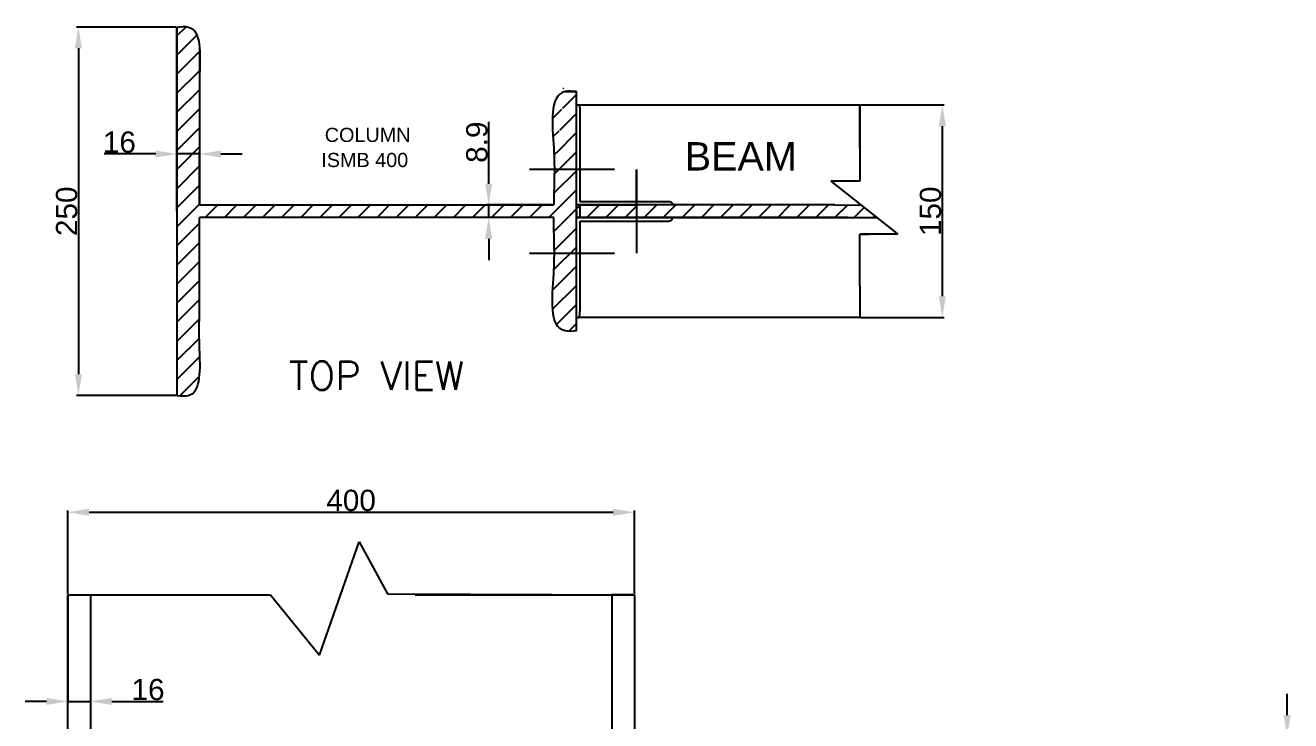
# Model space of a CAD drawing. Header units: inches. Extents: x 1072 to 2414, y 362 to 1695.
# Drawn here: x 1072 to 1966, y 1204 to 1695 of the extents above; entities that cross this region are included whole.
import ezdxf

# ---------------------------------------------------------------- set-up
doc = ezdxf.new("R2010")
doc.units = ezdxf.units.IN
doc.header["$MEASUREMENT"] = 0
doc.linetypes.add('ACAD_ISO03W100', pattern=[30, 12, -18])
doc.styles.add('romans', font='romans.shx')
doc.styles.get("Standard").update_dxf_attribs({"font": 'arial.ttf'})
doc.dimstyles.new('ISO-25', dxfattribs={"dimtxt": 15, "dimasz": 15, "dimexe": 1.25, "dimexo": 0.625, "dimtad": 1, "dimdec": 4, "dimtxsty": 'Standard', "dimcen": 2.5, "dimadec": 0, "dimazin": 0, "dimtfac": 1, "dimtdec": 4, "dimtmove": 0, "dimatfit": 3, "dimfxl": 1, "dimarcsym": 0})

# ---------------------------------------------------------------- blocks, each defined once
blk = doc.blocks.new('*D63')
at = {"color": 0, "lineweight": -2, "transparency": 16777216}
for p, q in [((1399.591309482315, 1583.096123022334), (1399.591309482315, 1626.706286733112)), ((1444.879412475139, 1568.096123022334), (1398.341309482315, 1568.096123022334)), ((1399.591309482315, 1559.196123022334), (1399.591309482315, 1568.096123022334)), ((1444.879412475139, 1559.196123022334), (1398.341309482315, 1559.196123022334)), ((1399.591309482315, 1544.196123022334), (1399.591309482316, 1529.196123022334))]:
    blk.add_line(p, q, dxfattribs=at)
at = {"color": 0, "transparency": 16777216}
for points in [[(1397.091309482315, 1583.096123022334), (1402.091309482315, 1583.096123022334), (1399.591309482315, 1568.096123022334)], [(1397.091309482315, 1544.196123022334), (1402.091309482315, 1544.196123022334), (1399.591309482315, 1559.196123022334)]]:
    blk.add_solid(points, dxfattribs=at)
at = {"layer": 'Defpoints', "color": 0, "transparency": 16777216}
for p in [(1399.591309482315, 1568.096123022334), (1445.504412475139, 1568.096123022334), (1445.504412475139, 1559.196123022334)]:
    blk.add_point(p, dxfattribs=at)
at = {"color": 0, "transparency": 16777216, "insert": (1391.30771466649, 1612.401204877722), "char_height": 15, "attachment_point": 5, "rotation": 90}
blk.add_mtext('8.9', dxfattribs=at)
blk = doc.blocks.new('*D64')
at = {"color": 0, "lineweight": -2, "transparency": 16777216}
for p, q in [((1164.504412475139, 1604.074266560586), (1128.189610292329, 1604.074266560586)), ((1179.504412475139, 1568.721123022333), (1179.504412475139, 1605.324266560586)), ((1195.504412475139, 1604.074266560586), (1179.504412475139, 1604.074266560586)), ((1195.504412475139, 1568.721123022333), (1195.504412475139, 1605.324266560586)), ((1210.504412475139, 1604.074266560586), (1225.504412475139, 1604.074266560586))]:
    blk.add_line(p, q, dxfattribs=at)
at = {"color": 0, "transparency": 16777216}
for points in [[(1164.504412475139, 1606.574266560586), (1164.504412475139, 1601.574266560586), (1179.504412475139, 1604.074266560586)], [(1210.504412475139, 1606.574266560586), (1210.504412475139, 1601.574266560586), (1195.504412475139, 1604.074266560586)]]:
    blk.add_solid(points, dxfattribs=at)
at = {"layer": 'Defpoints', "color": 0, "transparency": 16777216}
for p in [(1179.504412475139, 1604.074266560586), (1179.504412475139, 1568.096123022333), (1195.504412475139, 1568.096123022333)]:
    blk.add_point(p, dxfattribs=at)
at = {"color": 0, "transparency": 16777216, "insert": (1138.847011383734, 1612.357861376411), "char_height": 15, "attachment_point": 5}
blk.add_mtext('16', dxfattribs=at)
blk = doc.blocks.new('*D65')
at = {"color": 0, "lineweight": -2, "transparency": 16777216}
for p, q in [((1662.12941247514, 1638.646123022334), (1721.088176454134, 1638.646123022334)), ((1719.838176454134, 1623.646123022334), (1719.838176454135, 1503.646123022334)), ((1662.12941247514, 1488.646123022334), (1721.088176454135, 1488.646123022334))]:
    blk.add_line(p, q, dxfattribs=at)
at = {"color": 0, "transparency": 16777216}
for points in [[(1717.338176454134, 1623.646123022334), (1722.338176454134, 1623.646123022334), (1719.838176454134, 1638.646123022334)], [(1717.338176454135, 1503.646123022334), (1722.338176454135, 1503.646123022334), (1719.838176454135, 1488.646123022334)]]:
    blk.add_solid(points, dxfattribs=at)
at = {"layer": 'Defpoints', "color": 0, "transparency": 16777216}
for p in [(1661.50441247514, 1638.646123022334), (1661.50441247514, 1488.646123022334), (1719.838176454135, 1488.646123022334)]:
    blk.add_point(p, dxfattribs=at)
at = {"color": 0, "transparency": 16777216, "insert": (1711.554581638309, 1563.646123022333), "char_height": 15, "attachment_point": 5, "rotation": 90}
blk.add_mtext('150', dxfattribs=at)
blk = doc.blocks.new('*D43')
at = {"color": 0, "lineweight": -2, "transparency": 16777216}
for p, q in [((1178.87941247514, 1693.646123022334), (1108.685405865864, 1693.646123022334)), ((1109.935405865864, 1678.646123022334), (1109.935405865864, 1448.646123022334)), ((1178.87941247514, 1433.646123022334), (1108.685405865864, 1433.646123022334))]:
    blk.add_line(p, q, dxfattribs=at)
at = {"color": 0, "transparency": 16777216}
for points in [[(1107.435405865864, 1678.646123022334), (1112.435405865864, 1678.646123022334), (1109.935405865864, 1693.646123022334)], [(1107.435405865864, 1448.646123022334), (1112.435405865864, 1448.646123022334), (1109.935405865864, 1433.646123022334)]]:
    blk.add_solid(points, dxfattribs=at)
at = {"layer": 'Defpoints', "color": 0, "transparency": 16777216}
for p in [(1179.50441247514, 1693.646123022334), (1109.935405865864, 1433.646123022334), (1179.50441247514, 1433.646123022334)]:
    blk.add_point(p, dxfattribs=at)
at = {"color": 0, "transparency": 16777216, "insert": (1101.651811050039, 1563.646123022334), "char_height": 15, "attachment_point": 5, "rotation": 90}
blk.add_mtext('250', dxfattribs=at)
blk = doc.blocks.new('*D44')
at = {"color": 0, "lineweight": -2, "transparency": 16777216}
for p, q in [((1102.435405865863, 1293.720355612271), (1102.435405865863, 1352.513686736372)), ((1117.435405865863, 1351.263686736372), (1487.435405865863, 1351.263686736372)), ((1502.435405865863, 1293.720355612271), (1502.435405865863, 1352.513686736372))]:
    blk.add_line(p, q, dxfattribs=at)
at = {"color": 0, "transparency": 16777216}
for points in [[(1117.435405865863, 1353.763686736372), (1117.435405865863, 1348.763686736372), (1102.435405865863, 1351.263686736372)], [(1487.435405865863, 1353.763686736372), (1487.435405865863, 1348.763686736372), (1502.435405865863, 1351.263686736372)]]:
    blk.add_solid(points, dxfattribs=at)
at = {"layer": 'Defpoints', "color": 0, "transparency": 16777216}
for p in [(1502.435405865863, 1351.263686736372), (1102.435405865863, 1293.095355612271), (1502.435405865863, 1293.095355612271)]:
    blk.add_point(p, dxfattribs=at)
at = {"color": 0, "transparency": 16777216, "insert": (1302.435405865863, 1359.547281552198), "char_height": 15, "attachment_point": 5}
blk.add_mtext('400', dxfattribs=at)
blk = doc.blocks.new('*D45')
at = {"color": 0, "lineweight": -2, "transparency": 16777216}
for p, q in [((1102.435405865863, 1292.470355612271), (1102.435405865863, 1216.551992708008)), ((1118.435405865863, 1292.470355612271), (1118.435405865863, 1216.551992708008)), ((1087.435405865863, 1217.801992708008), (1072.435405865863, 1217.801992708008)), ((1102.435405865863, 1217.801992708008), (1118.435405865863, 1217.801992708008)), ((1133.435405865863, 1217.801992708008), (1169.750208048673, 1217.801992708008))]:
    blk.add_line(p, q, dxfattribs=at)
at = {"color": 0, "transparency": 16777216}
for points in [[(1087.435405865863, 1220.301992708008), (1087.435405865863, 1215.301992708008), (1102.435405865863, 1217.801992708008)], [(1133.435405865863, 1220.301992708008), (1133.435405865863, 1215.301992708008), (1118.435405865863, 1217.801992708008)]]:
    blk.add_solid(points, dxfattribs=at)
at = {"layer": 'Defpoints', "color": 0, "transparency": 16777216}
for p in [(1102.435405865863, 1293.095355612271), (1118.435405865863, 1293.095355612271), (1118.435405865863, 1217.801992708008)]:
    blk.add_point(p, dxfattribs=at)
at = {"color": 0, "transparency": 16777216, "insert": (1159.092806957268, 1226.085587523834), "char_height": 15, "attachment_point": 5}
blk.add_mtext('16', dxfattribs=at)
blk = doc.blocks.new('*D47')
at = {"color": 0, "lineweight": -2, "transparency": 16777216}
for p, q in [((1963.297332038314, 1208.095355612271), (1963.297332038314, 1223.095355612271)), ((1903.060405865864, 1193.095355612271), (1964.547332038314, 1193.095355612271)), ((1963.297332038314, 1193.095355612271), (1963.297332038314, 1183.695355612271)), ((1903.060405865864, 1183.695355612271), (1964.547332038314, 1183.695355612271)), ((1963.297332038314, 1168.695355612271), (1963.297332038314, 1125.197743061112))]:
    blk.add_line(p, q, dxfattribs=at)
at = {"color": 0, "transparency": 16777216}
for points in [[(1960.797332038314, 1208.095355612271), (1965.797332038314, 1208.095355612271), (1963.297332038314, 1193.095355612271)], [(1960.797332038314, 1168.695355612271), (1965.797332038314, 1168.695355612271), (1963.297332038314, 1183.695355612271)]]:
    blk.add_solid(points, dxfattribs=at)
at = {"layer": 'Defpoints', "color": 0, "transparency": 16777216}
for p in [(1902.435405865864, 1193.095355612271), (1902.435405865864, 1183.695355612271), (1963.297332038314, 1183.695355612271)]:
    blk.add_point(p, dxfattribs=at)
at = {"color": 0, "transparency": 16777216, "insert": (1955.013737222488, 1139.44654933669), "char_height": 15, "attachment_point": 5, "rotation": 90}
blk.add_mtext('9.4', dxfattribs=at)

msp = doc.modelspace()

# ---------------------------------------------------------------- hatches: boundary and pattern name
h = msp.add_hatch()
h.set_pattern_fill('ANSI31', color=256, scale=3)
h.set_pattern_definition([(45, (773.7620642780521, 190.5152454722426), (-6.735192090801865, 6.735192090801865), [])])
edge = h.paths.add_edge_path()
edge.add_line((1461.504412475139, 1593.096123022333), (1445.940505114349, 1593.096123022333))
edge.add_spline(control_points=[(1445.940505114349, 1593.096123022335), (1445.950209877408, 1584.330039500082), (1445.573866514525, 1576.641298484392), (1445.504412475139, 1568.096123022333)], knot_values=[62.57515463807025, 62.57515463807025, 62.57515463807025, 62.57515463807025, 88.79215610874228, 88.79215610874228, 88.79215610874228, 88.79215610874228], degree=3, periodic=0)
edge.add_line((1445.504412475139, 1568.096123022333), (1195.504412475139, 1568.096123022333))
edge.add_line((1195.504412475139, 1568.096123022333), (1195.504412475139, 1628.096123022333))
edge.add_spline(control_points=[(1195.504412475139, 1628.096123022333), (1195.453292529581, 1638.759689837619), (1194.970005593448, 1652.11990938876), (1195.994766556827, 1673.19245650139), (1195.504412475139, 1678.910139889132)], knot_values=[27.01681821690261, 27.01681821690261, 27.01681821690261, 27.01681821690261, 59.79181821690259, 74.51222906523293, 74.51222906523293, 74.51222906523293, 74.51222906523293], degree=3, periodic=0)
edge.add_spline(control_points=[(1195.504412475139, 1678.910139889132), (1194.870940044957, 1686.296628400002), (1192.055298355785, 1694.861889456584), (1182.37180854817, 1693.92387902557), (1179.504412475139, 1693.646123022333)], knot_values=[0, 0, 0, 0, 19.0168182169026, 27.0168182169026, 27.0168182169026, 27.0168182169026, 27.0168182169026], degree=3, periodic=0)
edge.add_line((1179.504412475139, 1693.646123022333), (1179.504412475139, 1433.646123022333))
edge.add_spline(control_points=[(1179.504412475139, 1433.646123022333), (1182.371186331955, 1433.371549103209), (1197.327585974471, 1431.939054783481), (1194.857542785833, 1469.40854477118), (1195.290878929419, 1489.363157731902), (1195.504412475139, 1499.196123022333)], knot_values=[0, 0, 0, 0, 8, 41.73722906523283, 74.51222906523293, 74.51222906523293, 74.51222906523293, 74.51222906523293], degree=3, periodic=0)
edge.add_line((1195.504412475139, 1499.196123022333), (1195.504412475139, 1559.196123022333))
edge.add_line((1195.504412475139, 1559.196123022333), (1245.504412475139, 1559.196123022333))
edge.add_line((1245.504412475139, 1559.196123022333), (1445.504412475139, 1559.196123022333))
edge.add_spline(control_points=[(1445.504412475139, 1559.196123022333), (1445.573866514527, 1550.650947560274), (1445.950209877409, 1542.962206544584), (1445.94050511435, 1534.196123022331)], knot_values=[62.57515463807007, 62.57515463807007, 62.57515463807007, 62.57515463807023, 88.79215610874243, 88.79215610874243, 88.79215610874243, 88.79215610874243], degree=3, periodic=0)
edge.add_line((1445.94050511435, 1534.196123022333), (1461.504412475139, 1534.196123022333))
edge.add_line((1461.504412475139, 1534.196123022333), (1461.504412475139, 1593.096123022333))
edge = h.paths.add_edge_path(flags=17)
edge.add_line((1461.504412475139, 1638.646123022333), (1461.504412475139, 1648.096123022333))
edge.add_line((1461.504412475139, 1648.096123022333), (1453.504412475139, 1648.096123022333))
edge.add_spline(control_points=[(1453.504412475139, 1648.096123022334), (1441.798517392098, 1645.632915984994), (1445.492713210082, 1617.131824627239), (1445.935403053569, 1597.704694160055), (1445.940505114349, 1593.096123022342)], knot_values=[7.999999999999388, 7.999999999999388, 7.999999999999388, 8, 48.79215610874228, 62.57515463806369, 62.57515463806369, 62.57515463806369, 62.57515463806369], degree=3, periodic=0)
edge.add_line((1445.940505114349, 1593.096123022333), (1461.504412475139, 1593.096123022333))
edge.add_line((1461.504412475139, 1593.096123022333), (1461.504412475139, 1638.646123022333))
edge = h.paths.add_edge_path(flags=17)
edge.add_line((1461.504412475139, 1534.196123022333), (1445.94050511435, 1534.196123022333))
edge.add_spline(control_points=[(1445.94050511435, 1534.196123022325), (1445.93540305357, 1529.587551884612), (1445.492713210081, 1510.160421417428), (1441.256996864308, 1477.481444859455), (1458.652269926149, 1478.954585700229), (1461.504412475139, 1479.196123022333)], knot_values=[0, 0, 0, 0, 13.7829985293215, 54.57515463806378, 62.57515463806378, 62.57515463806378, 62.57515463806378, 62.57515463806378], degree=3, periodic=0)
edge.add_line((1461.504412475139, 1479.196123022333), (1461.504412475139, 1534.196123022333))
h.paths.add_polyline_path([(1662.535500073117, 1568.008236078683), (1643.974835171931, 1568.096123022333), (1504.004412475139, 1568.096123022333), (1504.004412475139, 1559.196123022333), (1652.874835171931, 1559.196123022333), (1673.654113610015, 1559.183643704816)])
h.paths.add_polyline_path([(1504.004412475139, 1568.096123022333), (1464.004412475139, 1568.096123022333), (1464.004412475139, 1559.196123022333), (1504.004412475139, 1559.196123022333)])
h.paths.add_polyline_path([(1464.004412475139, 1568.096123022333), (1461.504412475139, 1568.096123022333), (1461.504412475139, 1559.196123022333), (1464.004412475139, 1559.196123022333)])

# ---------------------------------------------------------------- linework, layer by layer
for p, q in [((1179.504412475139, 1563.646123022333), (1179.504412475139, 1693.646123022333)), ((1179.504412475139, 1693.646123022333), (1179.504412475139, 1563.646123022333)), ((1179.504412475139, 1693.646123022333), (1179.504412475139, 1433.646123022333)), ((1195.504412475139, 1678.910139889132), (1195.504412475139, 1568.096123022333)), ((1453.504412475134, 1648.096123022333), (1461.504412475139, 1648.096123022333)), ((1461.504412475139, 1479.196123022333), (1461.504412475139, 1648.096123022333)), ((1461.504412475139, 1488.646123022333), (1461.504412475139, 1638.646123022333)), ((1462.754412475147, 1638.646123022333), (1661.504412475139, 1638.646123022333)), ((1661.504412475139, 1608.550671649352), (1661.504412475139, 1638.646123022333)), ((1661.504412475139, 1638.646123022333), (1661.504412475139, 1608.550671649352)), ((1661.504412475139, 1638.646123022333), (1661.504412475139, 1608.550671649352)), ((1179.504412475139, 1633.646123022333), (1179.504412475139, 1493.646123022333)), ((1464.004412475139, 1634.690742700263), (1464.004412475139, 1570.596123022333)), ((1661.504412475139, 1608.550671649352), (1661.504412475139, 1592.696122567276)), ((1488.298256831247, 1593.096123022333), (1428.298256831247, 1593.096123022333)), ((1504.004412475139, 1568.096123022333), (1504.004412475139, 1593.096123022333)), ((1504.004412475139, 1593.096123022333), (1504.004412475139, 1559.196123022333)), ((1661.504412475139, 1592.696122567276), (1661.504412475139, 1584.940724275916)), ((1661.504412475139, 1584.940724275916), (1641.201280371288, 1584.940724275916)), ((1641.201280371288, 1584.940724275916), (1688.448865958485, 1547.441383007089)), ((1195.504412475139, 1568.096123022333), (1445.504412475139, 1568.096123022333)), ((1643.974835171931, 1568.096123022333), (1461.504412475139, 1568.096123022333)), ((1461.504412475139, 1479.196123022333), (1461.504412475139, 1563.646123022333)), ((1461.504412475139, 1563.646123022333), (1461.504412475139, 1559.196123022333)), ((1464.004412475139, 1570.596123022333), (1524.004412475139, 1570.596123022333)), ((1464.004412475139, 1568.096123022333), (1464.004412475139, 1559.196123022333)), ((1464.004412475139, 1568.096123022333), (1504.004412475139, 1568.096123022333)), ((1643.974835171931, 1568.096123022333), (1662.535500073117, 1568.008236078683)), ((1245.504412475139, 1559.196123022333), (1195.504412475139, 1559.196123022333)), ((1195.504412475139, 1499.196123022333), (1195.504412475139, 1559.196123022333)), ((1445.504412475139, 1559.196123022333), (1245.504412475139, 1559.196123022333)), ((1461.504412475139, 1559.196123022333), (1652.874835171931, 1559.196123022333)), ((1652.874835171931, 1559.196123022333), (1461.504412475139, 1559.196123022333)), ((1461.504412475139, 1559.196123022333), (1464.004412475139, 1559.196123022333)), ((1464.004412475139, 1556.696123022333), (1464.004412475139, 1492.86529363832)), ((1464.004412475139, 1556.696123022333), (1524.004412475139, 1556.696123022333)), ((1504.004412475139, 1559.196123022333), (1504.004412475139, 1534.196123022333)), ((1652.874835171931, 1559.196123022333), (1673.654113610015, 1559.183643704816)), ((1661.504412475139, 1511.037476810243), (1661.504412475139, 1547.441383007089)), ((1661.504412475139, 1547.441383007089), (1667.951759765356, 1547.441383007089)), ((1688.448865958485, 1547.441383007089), (1662.045796186688, 1547.441383007089)), ((1428.298256831247, 1534.196123022333), (1488.298256831247, 1534.196123022333)), ((1661.504412475139, 1511.037476810243), (1661.504412475139, 1488.646123022333)), ((1661.504412475139, 1511.037476810243), (1661.504412475139, 1488.646123022333)), ((1464.004412293308, 1492.60149502685), (1464.004412475139, 1492.865293638321)), ((1464.004412475139, 1488.646123022333), (1462.779608626935, 1488.653266461192)), ((1661.504412475139, 1488.646123022333), (1464.004412475139, 1488.646123022333)), ((1280.091778442727, 1250.342932915979), (1308.159977923667, 1330.331393337291)), ((1308.159977923667, 1330.331393337291), (1328.033769946486, 1293.594637955021)), ((1102.435405865863, 1293.095355612271), (1245.543561805205, 1293.095355612271)), ((1102.435405865863, 693.0953556122709), (1102.435405865863, 1293.095355612271)), ((1102.435405865863, 1293.095355612271), (1118.435405865863, 1293.095355612271)), ((1102.435405865863, 1293.095355612271), (1118.435405865863, 1293.095355612271)), ((1118.435405865863, 1293.095355612271), (1118.435405865863, 693.0953556122709)), ((1118.435405865863, 1293.095355612271), (1245.543561805205, 1293.095355612271)), ((1245.543561805205, 1293.095355612271), (1280.091778442727, 1250.342932915979)), ((1328.033769946486, 1293.594637955021), (1502.435405865863, 1293.095355612271)), ((1347.792359598081, 1293.095355612271), (1502.435405865863, 1293.095355612271)), ((1502.435405865863, 1293.095355612271), (1486.435405865863, 1293.095355612271)), ((1486.435405865863, 1293.095355612271), (1486.435405865863, 693.0953556122709)), ((1502.435405865863, 1293.095355612271), (1502.435405865863, 693.0953556122709)), ((1502.435405865863, 1293.095355612271), (1502.435405865863, 1193.095355612271))]:
    msp.add_line(p, q)
at = {"linetype": 'ACAD_ISO03W100'}
msp.add_line((1462.754412475147, 1638.646123022333), (1466.504412475139, 1638.646123022333), dxfattribs=at)
for points, knots in [([(1179.504412475139, 1693.646123022333), (1182.37180854817, 1693.92387902557), (1197.331454388272, 1695.372974766989), (1194.776501007492, 1657.469244450905), (1195.453292529581, 1638.759689837619), (1195.504412475139, 1628.096123022333)], [0, 0, 0, 0, 8, 41.73722906523295, 74.51222906523293, 74.51222906523293, 74.51222906523293, 74.51222906523293]), ([(1461.504412475139, 1648.096123022333), (1458.652269926149, 1648.337660344438), (1441.256996864308, 1649.810801185212), (1447.267343769268, 1603.44037182243), (1445.610380412722, 1581.13373218083), (1445.504412475139, 1568.096123022333)], [0, 0, 0, 0, 8, 48.79215610874228, 88.79215610874228, 88.79215610874228, 88.79215610874228, 88.79215610874228]), ([(1461.504412475139, 1638.646123022333), (1461.954630411295, 1638.693612694635), (1463.898922290217, 1638.898699557628), (1463.966027113457, 1636.446748416347), (1464.004412475135, 1634.690742700263)], [0, 0, 0, 0, 1.25, 5.398196414399685, 5.398196414399685, 5.398196414399685, 5.39819641452552]), ([(1461.504412475139, 1479.196123022333), (1458.652269926149, 1478.954585700229), (1441.256996864308, 1477.481444859455), (1447.267343769267, 1523.851874222237), (1445.610380412725, 1546.158513863836), (1445.504412475139, 1559.196123022333)], [0, 0, 0, 0, 8, 48.79215610874228, 88.79215610874228, 88.79215610874243, 88.79215610874243, 88.79215610874243]), ([(1461.504412475138, 1488.646123022333), (1461.954630411294, 1488.598633350032), (1463.898922290217, 1488.393546487044), (1463.966027113451, 1490.845497628326), (1464.004412293308, 1492.60149502685)], [0, 0, 0, 0, 1.25, 5.398196414399685, 5.398196414399685, 5.398196414399685, 5.39819641452552])]:
    msp.add_open_spline(points, degree=3, knots=knots)
for points in [[(1524.004412475139, 1570.596123022333), (1526.504412475139, 1570.596123022333), (1529.004412475139, 1569.346123022333), (1529.004412475139, 1568.096123022333)], [(1524.004412475139, 1556.696123022333), (1526.504412475139, 1556.696123022333), (1529.004412475139, 1557.946123022333), (1529.004412475139, 1559.196123022333)], [(1179.504412475139, 1433.646123022333), (1187.504412475139, 1433.646123022333), (1195.504412475139, 1466.421123022333), (1195.504412475139, 1499.196123022333)]]:
    msp.add_spline(points, degree=3)

# ---------------------------------------------------------------- texts
at = {"attachment_point": 1}
for s, insert, char_height in [('COLUMN', (1283.839962036126, 1622.559550085158), 10), ('BEAM', (1537.955964788602, 1612.418562890456), 20), ('ISMB 400', (1281.423299649999, 1604.842637869647), 10)]:
    msp.add_mtext_dynamic_manual_height_columns(s, width=72.75288671864382, gutter_width=12.5, heights=[0], dxfattribs=dict(at, insert=insert, char_height=char_height))
at = {"insert": (1258.65897997003, 1457.55426989187), "char_height": 20, "attachment_point": 1, "style": 'romans'}
msp.add_mtext_dynamic_manual_height_columns('TOP VIEW ', width=274.0610086877641, gutter_width=12.5, heights=[0], dxfattribs=at)

# ---------------------------------------------------------------- dimensions: what is measured, and where the dimension line sits
for base, p1, p2, text, picture, middle in [((1109.935405865864, 1433.646123022334), (1179.504412475139, 1693.646123022333), (1179.504412475139, 1433.646123022333), '250', '*D43', (1101.651811050039, 1563.646123022334)), ((1399.591309482315, 1568.096123022334), (1445.504412475139, 1559.196123022333), (1445.504412475139, 1568.096123022333), '8.9', '*D63', (1391.30771466649, 1612.401204877722)), ((1963.297332038314, 1183.695355612271), (1902.435405865863, 1193.095355612271), (1902.435405865863, 1183.695355612271), '9.4', '*D47', (1955.013737222488, 1139.44654933669))]:
    dim = msp.add_linear_dim(base=base, p1=p1, p2=p2, angle=90, text=text, dimstyle='ISO-25')
    dim.commit()
    dim.dimension.update_dxf_attribs({"geometry": picture, "text_midpoint": middle})
dim = msp.add_linear_dim(base=(1719.838176454135, 1488.646123022334), p1=(1661.504412475139, 1638.646123022333), p2=(1661.504412475139, 1488.646123022333), angle=90, dimstyle='ISO-25')
dim.commit()
dim.dimension.update_dxf_attribs({"geometry": '*D65', "text_midpoint": (1719.838176454134, 1563.646123022333), "dimtype": 160})
for base, p1, p2, picture, middle in [((1179.504412475139, 1604.074266560586), (1195.504412475139, 1568.096123022333), (1179.504412475139, 1568.096123022333), '*D64', (1138.847011383734, 1612.357861376411)), ((1502.435405865863, 1351.263686736372), (1102.435405865863, 1293.095355612271), (1502.435405865863, 1293.095355612271), '*D44', (1302.435405865863, 1359.547281552198)), ((1118.435405865863, 1217.801992708008), (1102.435405865863, 1293.095355612271), (1118.435405865863, 1293.095355612271), '*D45', (1159.092806957268, 1226.085587523834))]:
    dim = msp.add_linear_dim(base=base, p1=p1, p2=p2, dimstyle='ISO-25')
    dim.commit()
    dim.dimension.update_dxf_attribs({"geometry": picture, "text_midpoint": middle})

doc.saveas('drawing.dxf')
